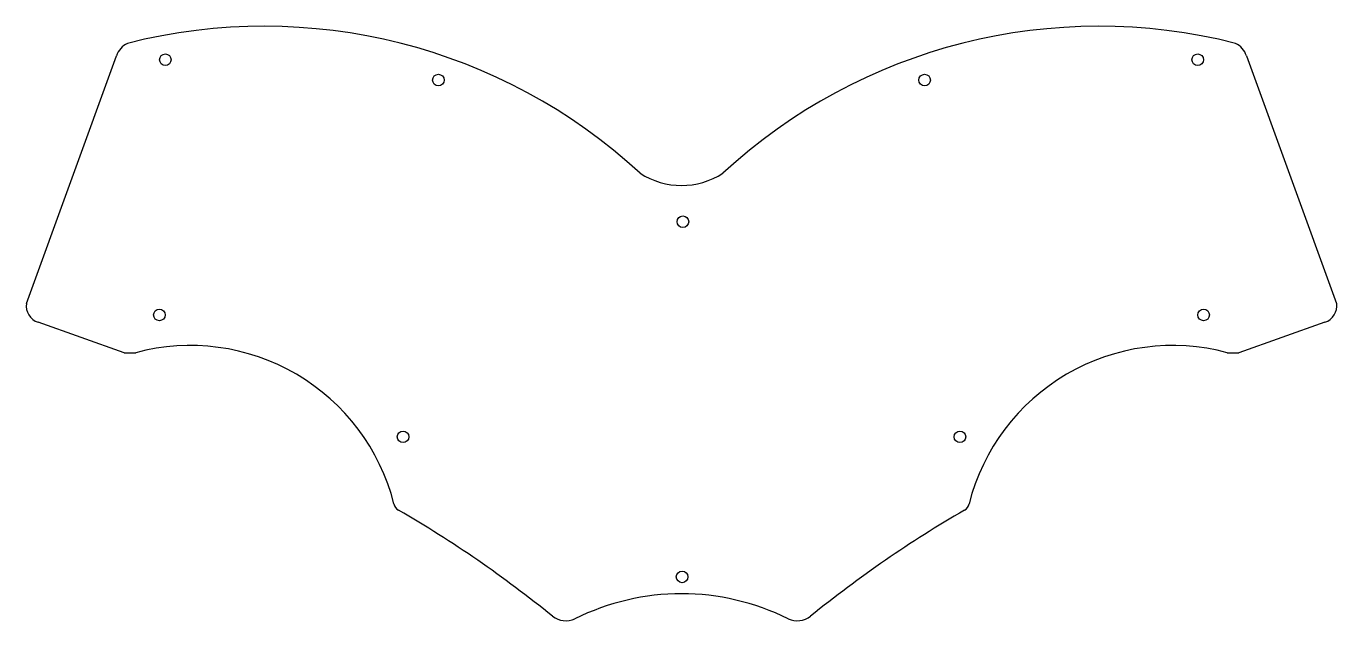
# Model space of a CAD drawing. Header units: millimetres. Extents: x 24 to 273, y -168 to -55.
import ezdxf

# ---------------------------------------------------------------- set-up
doc = ezdxf.new("R2010")
doc.units = ezdxf.units.MM
doc.layers.add('Part__Feature010', color=7, linetype='CONTINUOUS')

msp = doc.modelspace()

# ---------------------------------------------------------------- linework, layer by layer
at = {"layer": 'Part__Feature010'}
for p, q in [((42.78, -57.82), (42.78, -57.82, 1.51)), ((42.78, -57.82), (42.78, -57.82, 1.51)), ((253.5, -57.82), (253.5, -57.82, 1.51)), ((253.5, -57.82), (253.5, -57.82, 1.51)), ((23.54, -107.28), (40.7, -60.19)), ((23.54, -107.28, 1.51), (40.7, -60.19, 1.51)), ((23.54, -107.28, 1.51), (40.7, -60.19, 1.51)), ((23.54, -107.28), (40.7, -60.19)), ((40.7, -60.19), (40.7, -60.19, 1.51)), ((40.7, -60.19), (40.7, -60.19, 1.51)), ((49.97, -62.04), (49.97, -62.04, 1.51)), ((49.97, -62.04), (49.97, -62.04, 1.51)), ((246.31, -62.04), (246.31, -62.04, 1.51)), ((246.31, -62.04), (246.31, -62.04, 1.51)), ((255.58, -60.19), (255.58, -60.19, 1.51)), ((255.58, -60.19), (272.73, -107.28)), ((255.58, -60.19, 1.51), (272.73, -107.28, 1.51)), ((255.58, -60.19), (255.58, -60.19, 1.51)), ((255.58, -60.19, 1.51), (272.73, -107.28, 1.51)), ((255.58, -60.19), (272.73, -107.28)), ((101.9, -65.9), (101.9, -65.9, 1.51)), ((101.9, -65.9), (101.9, -65.9, 1.51)), ((194.37, -65.9), (194.37, -65.9, 1.51)), ((194.37, -65.9), (194.37, -65.9, 1.51)), ((140.26, -82.5), (140.26, -82.5, 1.51)), ((140.26, -82.5), (140.26, -82.5, 1.51)), ((156.01, -82.5), (156.01, -82.5, 1.51)), ((156.01, -82.5), (156.01, -82.5, 1.51)), ((148.4, -92.85), (148.4, -92.85, 1.51)), ((148.4, -92.85), (148.4, -92.85, 1.51)), ((23.54, -107.28), (23.54, -107.28, 1.51)), ((23.54, -107.28), (23.54, -107.28, 1.51)), ((272.73, -107.28), (272.73, -107.28, 1.51)), ((272.73, -107.28), (272.73, -107.28, 1.51)), ((42.15, -116.67), (25.78, -110.88)), ((42.15, -116.67, 1.51), (25.78, -110.88, 1.51)), ((25.78, -110.88), (25.78, -110.88, 1.51)), ((42.15, -116.67, 1.51), (25.78, -110.88, 1.51)), ((25.78, -110.88), (25.78, -110.88, 1.51)), ((42.15, -116.67), (25.78, -110.88)), ((48.84, -110.58), (48.84, -110.58, 1.51)), ((48.84, -110.58), (48.84, -110.58, 1.51)), ((247.43, -110.58), (247.43, -110.58, 1.51)), ((247.43, -110.58), (247.43, -110.58, 1.51)), ((270.49, -110.88), (254.12, -116.67)), ((270.49, -110.88, 1.51), (254.12, -116.67, 1.51)), ((270.49, -110.88, 1.51), (254.12, -116.67, 1.51)), ((270.49, -110.88), (254.12, -116.67)), ((270.49, -110.88), (270.49, -110.88, 1.51)), ((270.49, -110.88), (270.49, -110.88, 1.51)), ((42.15, -116.67), (42.15, -116.67, 1.51)), ((42.15, -116.67), (42.15, -116.67, 1.51)), ((44.34, -116.67), (44.34, -116.67, 1.51)), ((44.34, -116.67), (44.34, -116.67, 1.51)), ((251.93, -116.67), (251.93, -116.67, 1.51)), ((251.93, -116.67), (251.93, -116.67, 1.51)), ((254.12, -116.67), (254.12, -116.67, 1.51)), ((254.12, -116.67), (254.12, -116.67, 1.51)), ((95.18, -133.76), (95.18, -133.76, 1.51)), ((95.18, -133.76), (95.18, -133.76, 1.51)), ((201.09, -133.76), (201.09, -133.76, 1.51)), ((201.09, -133.76), (201.09, -133.76, 1.51)), ((93.44, -145.38), (93.44, -145.38, 1.51)), ((93.44, -145.38), (93.44, -145.38, 1.51)), ((94.34, -146.63), (94.34, -146.63, 1.51)), ((94.34, -146.63), (94.34, -146.63, 1.51)), ((201.94, -146.63), (201.94, -146.63, 1.51)), ((201.94, -146.63), (201.94, -146.63, 1.51)), ((202.84, -145.38), (202.84, -145.38, 1.51)), ((202.84, -145.38), (202.84, -145.38, 1.51)), ((148.25, -160.4), (148.25, -160.4, 1.51)), ((148.25, -160.4), (148.25, -160.4, 1.51)), ((123.6, -166.79), (123.6, -166.79, 1.51)), ((123.6, -166.79), (123.6, -166.79, 1.51)), ((172.67, -166.79), (172.67, -166.79, 1.51)), ((172.67, -166.79), (172.67, -166.79, 1.51)), ((127.85, -167.28), (127.85, -167.28, 1.51)), ((127.85, -167.28), (127.85, -167.28, 1.51)), ((168.42, -167.28), (168.42, -167.28, 1.51)), ((168.42, -167.28), (168.42, -167.28, 1.51))]:
    msp.add_line(p, q, dxfattribs=at)
for centre in [(49.97, -60.94), (49.97, -60.94, 1.51), (49.97, -60.94, 1.51), (49.97, -60.94), (246.31, -60.94), (246.31, -60.94, 1.51), (246.31, -60.94, 1.51), (246.31, -60.94), (101.9, -64.8), (101.9, -64.8, 1.51), (101.9, -64.8, 1.51), (101.9, -64.8), (194.37, -64.8), (194.37, -64.8, 1.51), (194.37, -64.8, 1.51), (194.37, -64.8), (148.4, -91.75), (148.4, -91.75, 1.51), (148.4, -91.75, 1.51), (148.4, -91.75), (48.84, -109.48), (48.84, -109.48, 1.51), (48.84, -109.48, 1.51), (48.84, -109.48), (247.43, -109.48), (247.43, -109.48, 1.51), (247.43, -109.48, 1.51), (247.43, -109.48), (95.18, -132.66), (95.18, -132.66, 1.51), (95.18, -132.66, 1.51), (95.18, -132.66), (201.09, -132.66), (201.09, -132.66, 1.51), (201.09, -132.66, 1.51), (201.09, -132.66), (148.25, -159.3), (148.25, -159.3, 1.51), (148.25, -159.3, 1.51), (148.25, -159.3)]:
    msp.add_circle(centre, 1.1, dxfattribs=at)
for centre, radius, start, end in [((68.78, -159.97), 105.4, 47.3024, 104.2856), ((68.78, -159.97, 1.51), 105.4, 47.3024, 104.2856), ((68.78, -159.97, 1.51), 105.4, 47.3024, 104.2856), ((68.78, -159.97), 105.4, 47.3024, 104.2856), ((227.49, -159.97, 1.51), 105.4, 75.7144, 132.6976), ((227.49, -159.97), 105.4, 75.7144, 132.6976), ((227.49, -159.97), 105.4, 75.7144, 132.6976), ((227.49, -159.97, 1.51), 105.4, 75.7144, 132.6976), ((44.62, -61.55), 4.16, 116.4119, 160.9605), ((44.62, -61.55, 1.51), 4.16, 116.4119, 160.9605), ((44.62, -61.55, 1.51), 4.16, 116.4119, 160.9605), ((44.62, -61.55), 4.16, 116.4119, 160.9605), ((251.65, -61.55, 1.51), 4.16, 19.0395, 63.5882), ((251.65, -61.55), 4.16, 19.0395, 63.5882), ((251.65, -61.55), 4.16, 19.0395, 63.5882), ((251.65, -61.55, 1.51), 4.16, 19.0395, 63.5882), ((148.14, -70.46), 14.39, -123.1837, -56.8149), ((148.14, -70.46, 1.51), 14.39, -123.1837, -56.8149), ((148.14, -70.46), 14.39, -123.1837, -56.8149), ((148.14, -70.46, 1.51), 14.39, -123.1837, -56.8149), ((26.86, -107.71), 3.35, 172.509, -108.7787), ((26.86, -107.71, 1.51), 3.35, 172.509, -108.7787), ((26.86, -107.71, 1.51), 3.35, 172.509, -108.7787), ((26.86, -107.71), 3.35, 172.509, -108.7787), ((269.42, -107.71), 3.35, -71.2204, 7.4901), ((269.42, -107.71, 1.51), 3.35, -71.2204, 7.4901), ((269.42, -107.71, 1.51), 3.35, -71.2204, 7.4901), ((269.42, -107.71), 3.35, -71.2204, 7.4901), ((43.25, -89.35), 27.35, -92.2916, -87.7084), ((43.25, -89.35, 1.51), 27.35, -92.2916, -87.7084), ((43.25, -89.35, 1.51), 27.35, -92.2916, -87.7084), ((43.25, -89.35), 27.35, -92.2916, -87.7084), ((54.76, -155.18), 39.89, 14.2133, 105.1454), ((54.76, -155.18, 1.51), 39.89, 14.2133, 105.1454), ((54.76, -155.18), 39.89, 14.2133, 105.1454), ((54.76, -155.18, 1.51), 39.89, 14.2133, 105.1454), ((241.51, -155.18), 39.89, 74.8546, 165.7867), ((241.51, -155.18, 1.51), 39.89, 74.8546, 165.7867), ((241.51, -155.18), 39.89, 74.8546, 165.7867), ((241.51, -155.18, 1.51), 39.89, 74.8546, 165.7867), ((253.02, -89.34), 27.36, -92.2904, -87.709), ((253.02, -89.34, 1.51), 27.36, -92.2904, -87.709), ((253.02, -89.34, 1.51), 27.36, -92.2904, -87.709), ((253.02, -89.34), 27.36, -92.2904, -87.709), ((95.11, -145.12), 1.7, -170.934, -117.2466), ((95.11, -145.12, 1.51), 1.7, -170.934, -117.2466), ((95.11, -145.12, 1.51), 1.7, -170.934, -117.2466), ((95.11, -145.12), 1.7, -170.934, -117.2466), ((-18.81, -342.18), 225.93, 50.9238, 59.9455), ((-18.81, -342.18, 1.51), 225.93, 50.9238, 59.9455), ((-18.81, -342.18), 225.93, 50.9238, 59.9455), ((-18.81, -342.18, 1.51), 225.93, 50.9238, 59.9455), ((315.09, -342.18), 225.93, 120.0545, 129.0762), ((315.09, -342.18, 1.51), 225.93, 120.0545, 129.0762), ((315.09, -342.18), 225.93, 120.0545, 129.0762), ((315.09, -342.18, 1.51), 225.93, 120.0545, 129.0762), ((201.16, -145.11), 1.7, -62.7484, -9.0693), ((201.16, -145.11, 1.51), 1.7, -62.7484, -9.0693), ((201.16, -145.11, 1.51), 1.7, -62.7484, -9.0693), ((201.16, -145.11), 1.7, -62.7484, -9.0693), ((148.14, -207.9), 45.4, 63.4607, 116.5393), ((148.14, -207.9, 1.51), 45.4, 63.4607, 116.5393), ((148.14, -207.9), 45.4, 63.4607, 116.5393), ((148.14, -207.9, 1.51), 45.4, 63.4607, 116.5393), ((126.15, -163.44), 4.2, -127.2573, -66.0865), ((126.15, -163.44, 1.51), 4.2, -127.2573, -66.0865), ((126.15, -163.44, 1.51), 4.2, -127.2573, -66.0865), ((126.15, -163.44), 4.2, -127.2573, -66.0865), ((170.13, -163.44), 4.2, -113.9144, -52.7424), ((170.13, -163.44, 1.51), 4.2, -113.9144, -52.7424), ((170.13, -163.44, 1.51), 4.2, -113.9144, -52.7424), ((170.13, -163.44), 4.2, -113.9144, -52.7424)]:
    msp.add_arc(centre, radius, start, end, dxfattribs=at)

doc.saveas('drawing.dxf')
